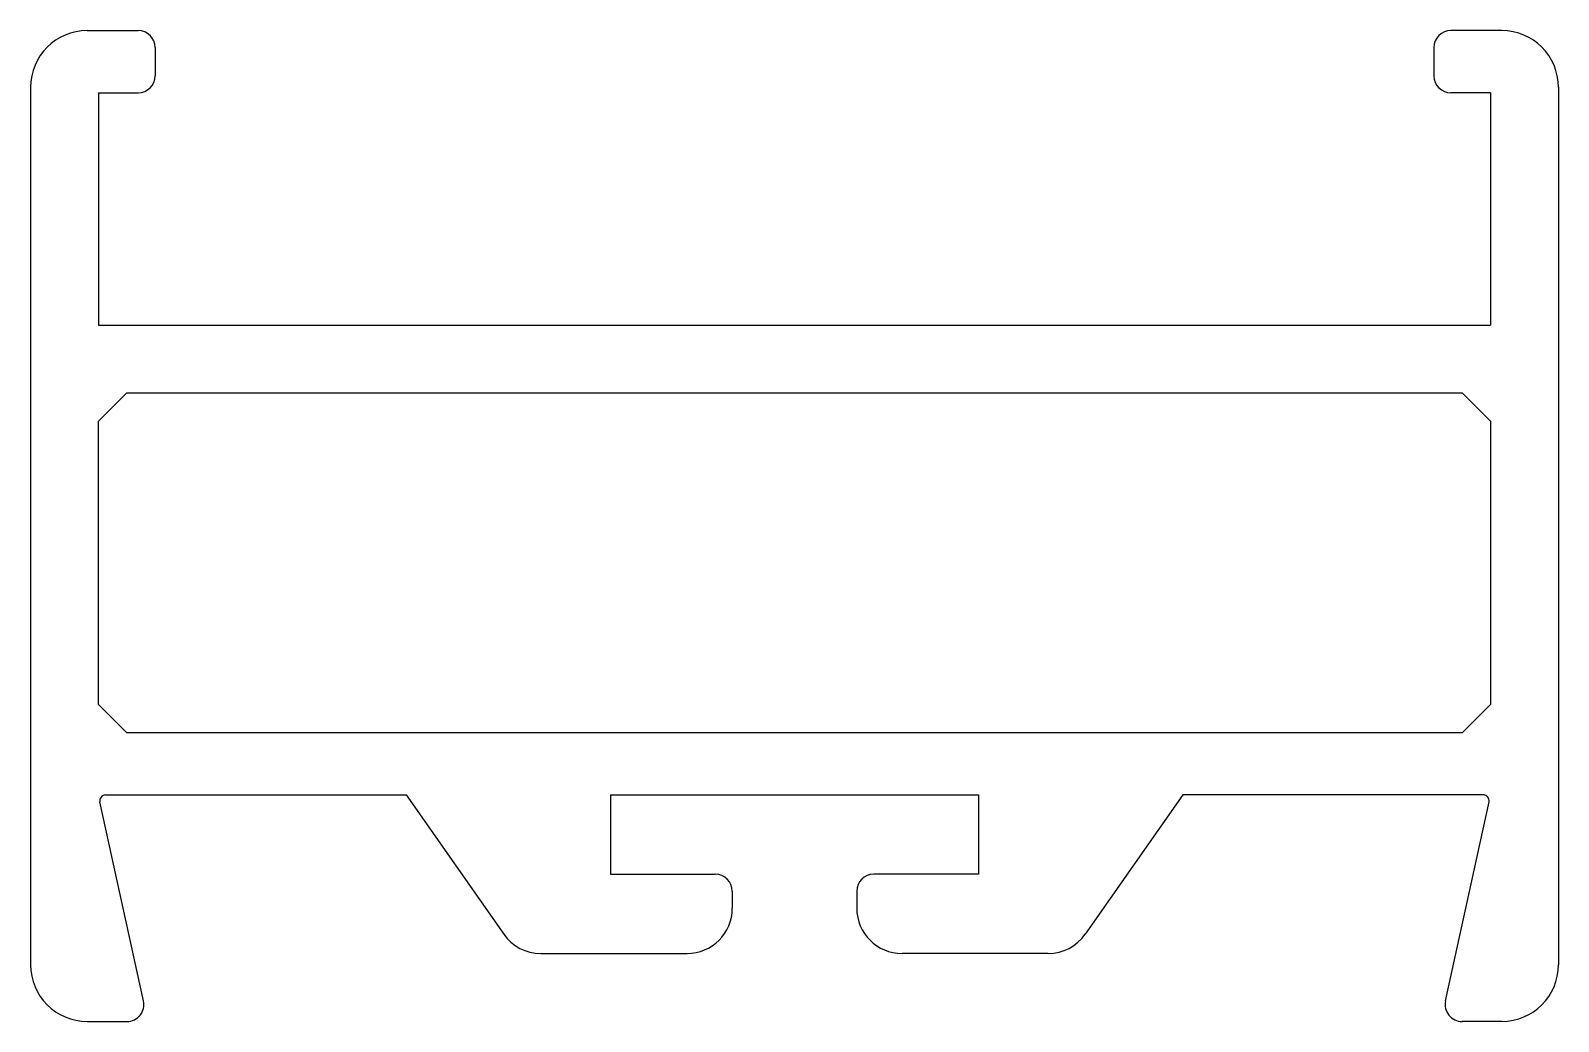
# Model space of a CAD drawing. Extents: x 1772.5 to 1799.5, y 1741.9 to 1759.4.
import ezdxf

# ---------------------------------------------------------------- set-up
doc = ezdxf.new("R2010")
doc.units = 0
doc.layers.get('0').update_dxf_attribs({"linetype": 'CONTINUOUS'})

msp = doc.modelspace()

# ---------------------------------------------------------------- linework, layer by layer
for p, q in [((1773.502, 1759.407), (1774.402, 1759.407)), ((1798.502, 1759.407), (1797.602, 1759.407)), ((1774.702, 1759.107), (1774.702, 1758.607)), ((1797.302, 1759.107), (1797.302, 1758.607)), ((1772.502, 1758.407), (1772.502, 1742.907)), ((1773.702, 1758.307), (1773.702, 1754.207)), ((1773.702, 1758.307), (1774.402, 1758.307)), ((1798.302, 1758.307), (1797.602, 1758.307)), ((1798.302, 1758.307), (1798.302, 1754.207)), ((1799.502, 1758.407), (1799.502, 1742.907)), ((1773.702, 1754.207), (1798.302, 1754.207)), ((1773.702, 1752.507), (1774.202, 1753.007)), ((1774.202, 1753.007), (1797.802, 1753.007)), ((1797.802, 1753.007), (1798.302, 1752.507)), ((1773.702, 1747.507), (1773.702, 1752.507)), ((1798.302, 1752.507), (1798.302, 1747.507)), ((1774.202, 1747.007), (1773.702, 1747.507)), ((1798.302, 1747.507), (1797.802, 1747.007)), ((1797.802, 1747.007), (1774.202, 1747.007)), ((1773.826, 1745.907), (1779.141, 1745.907)), ((1779.141, 1745.907), (1780.863, 1743.448)), ((1782.752, 1745.907), (1789.252, 1745.907)), ((1782.752, 1745.907), (1782.752, 1744.507)), ((1789.252, 1745.907), (1789.252, 1744.507)), ((1792.862, 1745.907), (1791.141, 1743.448)), ((1798.177, 1745.907), (1792.862, 1745.907)), ((1774.499, 1742.272), (1773.728, 1745.786)), ((1797.505, 1742.272), (1798.275, 1745.786)), ((1782.752, 1744.507), (1784.602, 1744.507)), ((1789.252, 1744.507), (1787.402, 1744.507)), ((1784.902, 1744.207), (1784.902, 1743.907)), ((1787.102, 1744.207), (1787.102, 1743.907)), ((1781.518, 1743.107), (1784.102, 1743.107)), ((1790.485, 1743.107), (1787.902, 1743.107)), ((1773.502, 1741.907), (1774.206, 1741.907)), ((1798.502, 1741.907), (1797.798, 1741.907))]:
    msp.add_line(p, q)
for centre, radius, start, end in [((1773.502, 1758.407), 1, 90, 180), ((1774.402, 1759.107), 0.3, 0, 90), ((1797.602, 1759.107), 0.3, 90, 180), ((1798.502, 1758.407), 1, 0, 90), ((1774.402, 1758.607), 0.3, 270, 0), ((1797.602, 1758.607), 0.3, 180, 270), ((1773.826, 1745.807), 0.1, 90, 192.365), ((1798.177, 1745.807), 0.1, 347.635, 90), ((1784.602, 1744.207), 0.3, 0, 90), ((1787.402, 1744.207), 0.3, 90, 180), ((1784.102, 1743.907), 0.8, 270, 0), ((1787.902, 1743.907), 0.8, 180, 270), ((1781.518, 1743.907), 0.8, 215, 270), ((1790.485, 1743.907), 0.8, 270, 325), ((1773.502, 1742.907), 1, 180, 270), ((1798.502, 1742.907), 1, 270, 0), ((1774.206, 1742.207), 0.3, 270, 12.365), ((1797.798, 1742.207), 0.3, 167.635, 270)]:
    msp.add_arc(centre, radius, start, end)

doc.saveas('drawing.dxf')
